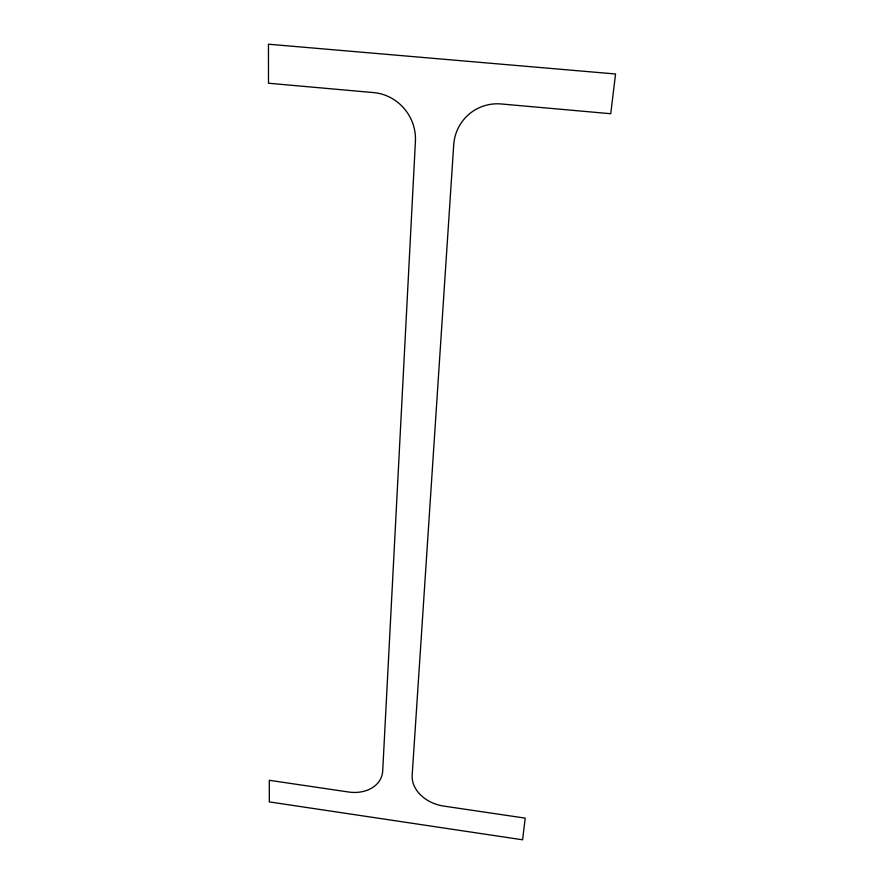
<?xml version="1.0" encoding="UTF-8"?>
<svg xmlns="http://www.w3.org/2000/svg" width="884" height="884" viewBox="0 0 884 884"><rect width="100%" height="100%" fill="white"/><g stroke="black" fill="none" stroke-linecap="round" stroke-linejoin="round"><path stroke-width="1.33" d="M415.425 141.219L382.706 770.947A33.901 25.857 17.2 0 1 348.418 791.987L269.3 780.296L269.333 801.899L522.588 839.8L525.218 818.131L443.757 806.086A34.255 26.222 13.4 0 1 412.176 775.246L453.724 144.777A44.509 44.023 55.8 0 1 501.261 103.969L610.734 113.727L615.551 73.991L268.449 44.2L268.493 83.229L373.766 92.61A44.863 42.333 55.8 0 1 415.425 141.219"/></g></svg>
